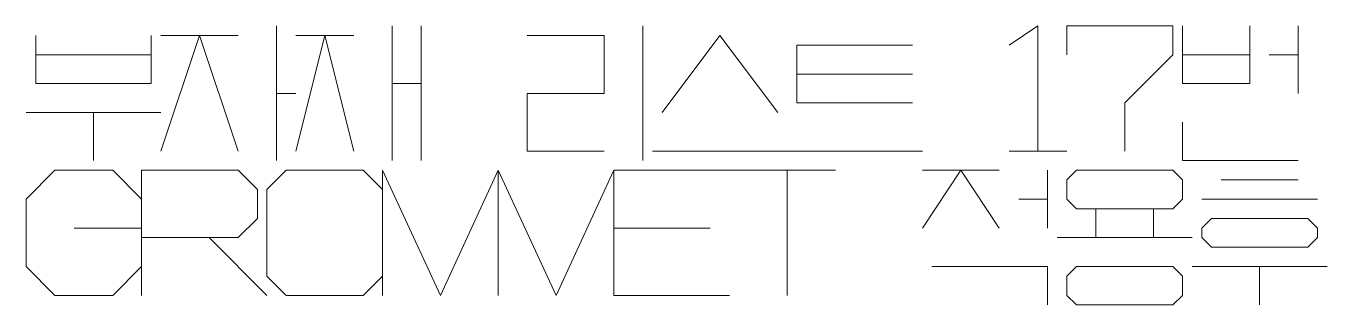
# Model space of a CAD drawing. Header units: millimetres. Extents: x 0 to 174, y 0 to 33.
# Drawn here: x 28.607 to 30.316, y 19.329 to 19.696 of the extents above; entities that cross this region are included whole.
import ezdxf

# ---------------------------------------------------------------- set-up
doc = ezdxf.new("R2010")
doc.units = ezdxf.units.MM
doc.layers.add('PDF_Geomertry', color=7, linetype='Continuous', true_color=0x405f80)

msp = doc.modelspace()

# ---------------------------------------------------------------- linework, layer by layer
at = {"layer": 'PDF_Geomertry', "color": 7, "lineweight": 13}
for points in [[(28.6199, 19.6835), (28.6199, 19.6203), (28.7717, 19.6203), (28.7717, 19.6835), (28.7717, 19.6582), (28.6199, 19.6582)], [(28.7844, 19.6835), (28.8856, 19.6835)], [(28.7844, 19.5317), (28.835, 19.6835), (28.8856, 19.5317)], [(28.9362, 19.6961), (28.9362, 19.519)], [(28.9615, 19.6835), (29.0375, 19.6835)], [(28.9615, 19.5317), (28.9996, 19.6835), (29.0375, 19.5317)], [(29.0881, 19.6961), (29.0881, 19.519)], [(29.1261, 19.6961), (29.1261, 19.519)], [(29.2653, 19.6835), (29.3665, 19.6835), (29.3665, 19.6075), (29.2653, 19.6075), (29.2653, 19.5317), (29.3665, 19.5317)], [(29.4171, 19.6961), (29.4171, 19.519)], [(29.4424, 19.5822), (29.5183, 19.6835), (29.5943, 19.5822)], [(29.8981, 19.6708), (29.936, 19.6961), (29.936, 19.5317)], [(29.9739, 19.6582), (29.9739, 19.6961), (30.1131, 19.6961), (30.1131, 19.6582), (30.0499, 19.5949), (30.0499, 19.5317)], [(30.1258, 19.6961), (30.1258, 19.6203), (30.2143, 19.6203), (30.2143, 19.6961), (30.2143, 19.6582), (30.1258, 19.6582)], [(30.2776, 19.6961), (30.2776, 19.6075)], [(29.7714, 19.6708), (29.6196, 19.6708), (29.6196, 19.5949), (29.7714, 19.5949)], [(30.2397, 19.6582), (30.2776, 19.6582)], [(29.6196, 19.6329), (29.7714, 19.6329)], [(29.0881, 19.6203), (29.1261, 19.6203)], [(28.9362, 19.6075), (28.9615, 19.6075)], [(28.6072, 19.5822), (28.7844, 19.5822)], [(28.6958, 19.5822), (28.6958, 19.519)], [(30.1258, 19.5696), (30.1258, 19.519), (30.2776, 19.519)], [(29.4297, 19.5317), (29.6069, 19.5317), (29.7842, 19.5317)], [(29.8981, 19.5317), (29.9739, 19.5317)], [(28.759, 19.4683), (28.7211, 19.5064), (28.6451, 19.5064), (28.6072, 19.4683), (28.6072, 19.3797), (28.6451, 19.3418), (28.7211, 19.3418), (28.759, 19.3797)], [(28.6706, 19.4304), (28.759, 19.4304), (28.759, 19.3418), (28.759, 19.5064), (28.8856, 19.5064), (28.911, 19.481), (28.911, 19.4431), (28.8856, 19.4178), (28.759, 19.4178)], [(29.0754, 19.3418), (29.0754, 19.5064), (29.1514, 19.3418), (29.2274, 19.5064), (29.2274, 19.3418), (29.2274, 19.5064), (29.3032, 19.3418), (29.3792, 19.5064), (29.3792, 19.3418)], [(29.6701, 19.5064), (29.531, 19.5064), (29.3792, 19.5064), (29.3792, 19.3418), (29.531, 19.3418)], [(29.6069, 19.5064), (29.6069, 19.3418)], [(29.7842, 19.5064), (29.8853, 19.5064)], [(29.7842, 19.4304), (29.8347, 19.5064), (29.8853, 19.4304)], [(29.9486, 19.5064), (29.9486, 19.4304)], [(30.1764, 19.4936), (30.2776, 19.4936)], [(29.9107, 19.4683), (29.9486, 19.4683)], [(30.1511, 19.4683), (30.3029, 19.4683)], [(30.0119, 19.4557), (30.0119, 19.4178)], [(30.0878, 19.4557), (30.0878, 19.4178)], [(29.5057, 19.4304), (29.3792, 19.4304)], [(28.8476, 19.4178), (28.9236, 19.3418)], [(29.9612, 19.4178), (30.1385, 19.4178)], [(29.7968, 19.3797), (29.9486, 19.3797), (29.9486, 19.3292)], [(30.1385, 19.3797), (30.3156, 19.3797)], [(30.2269, 19.3797), (30.2269, 19.3292)]]:
    msp.add_lwpolyline(points, dxfattribs=at)
for points in [[(28.9489, 19.5064), (29.0501, 19.5064), (29.0754, 19.481), (29.0754, 19.3671), (29.0501, 19.3418), (28.9489, 19.3418), (28.9236, 19.3671), (28.9236, 19.481), (28.9489, 19.5064)], [(29.9865, 19.5064), (30.1131, 19.5064), (30.1258, 19.4936), (30.1258, 19.4683), (30.1131, 19.4557), (29.9865, 19.4557), (29.9739, 19.4683), (29.9739, 19.4936), (29.9865, 19.5064)], [(30.1638, 19.4431), (30.2903, 19.4431), (30.3029, 19.4304), (30.3029, 19.4178), (30.2903, 19.4051), (30.1638, 19.4051), (30.1511, 19.4178), (30.1511, 19.4304), (30.1638, 19.4431)], [(29.9865, 19.3797), (30.1131, 19.3797), (30.1258, 19.3671), (30.1258, 19.3418), (30.1131, 19.3292), (29.9865, 19.3292), (29.9739, 19.3418), (29.9739, 19.3671), (29.9865, 19.3797)]]:
    msp.add_lwpolyline(points, close=True, dxfattribs=at)

doc.saveas('drawing.dxf')
